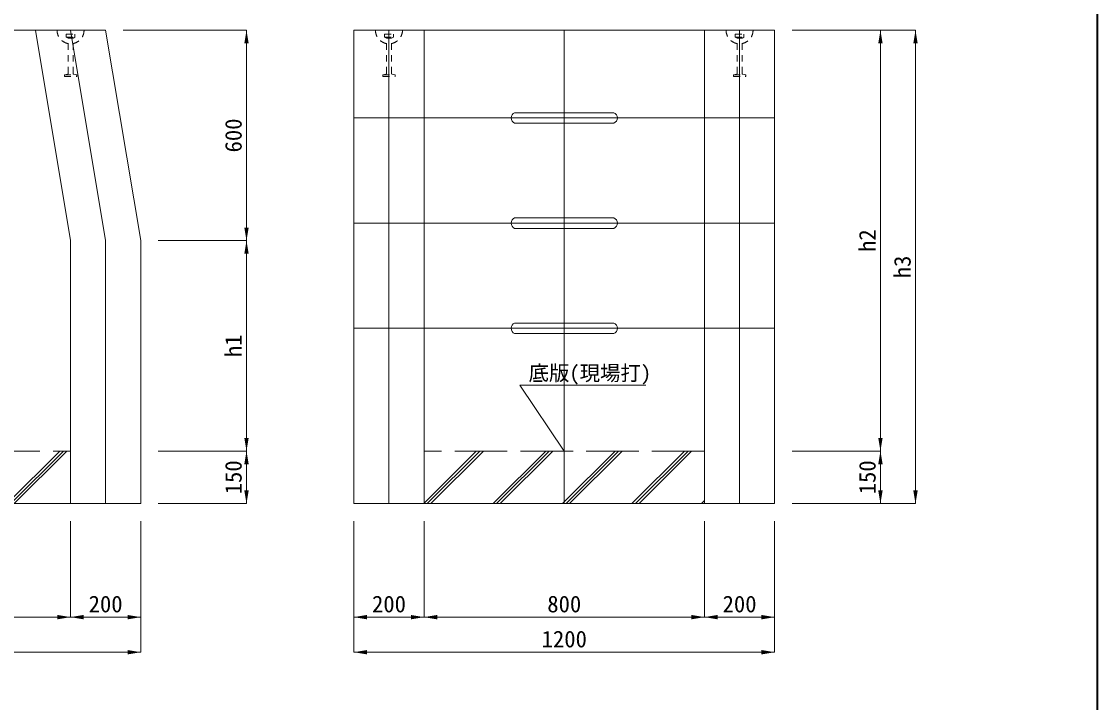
# Model space of a CAD drawing. Units: millimetres at full size, sheet at 1:25. Extents: x 174977 to 179677, y 875898 to 882773.
# Drawn here: x 176608 to 179677, y 877983 to 879925 of the extents above; entities that cross this region are included whole.
import ezdxf
from ezdxf.enums import TextEntityAlignment as Align

# ---------------------------------------------------------------- set-up
doc = ezdxf.new("R2010")
doc.units = ezdxf.units.MM
doc.header["$LTSCALE"] = 25
doc.linetypes.add('DASHED', pattern=[7.5, 6, -1.5])
doc.linetypes.add('USER1', pattern=[1.35, 0.75, -0.6])
for name, color, linetype, lineweight in [('図枠', 7, 'Continuous', 5), ('寸法線', 7, 'Continuous', 9), ('補助線', 8, 'Continuous', 13), ('足掛金物', 7, 'USER1', 9), ('集水桝', 1, 'Continuous', 13), ('ｲﾝｻｰﾄ', 3, 'USER1', 9), ('ﾊｯﾁﾝｸﾞ', 7, 'Continuous', 5)]:
    doc.layers.add(name, color=color, linetype=linetype, lineweight=lineweight)
doc.styles.add('ＭＳ ゴシック', font='')
doc.styles.get('ＭＳ ゴシック').set_extended_font_data('MS Gothic')
pattern_1 = [(45, (168563.08, 867576.53), (-98.995, 98.995), []), (45, (168573.23, 867576.53), (-98.995, 98.995), []), (45, (168583.38, 867576.53), (-98.995, 98.995), [])]

# ---------------------------------------------------------------- blocks, each defined once
blk = doc.blocks.new('filled_arrow')
at = {"color": 0, "linetype": 'Continuous', "lineweight": -2}
blk.add_solid([(7.5, 1.25), (0, 0), (7.5, -1.25)], dxfattribs=at)

msp = doc.modelspace()

# ---------------------------------------------------------------- hatches: boundary and pattern name
at = {"layer": 'ﾊｯﾁﾝｸﾞ'}
h = msp.add_hatch(dxfattribs=at)
h.set_pattern_fill('USER', color=256, style=0, pattern_type=2)
h.set_pattern_definition(pattern_1)
h.paths.add_polyline_path([(176747.52, 878550.12), (176747.52, 878700.12), (175947.52, 878700.12), (175947.52, 878550.12)])
h = msp.add_hatch(dxfattribs=at)
h.set_pattern_fill('USER', color=256, style=0, pattern_type=2)
h.set_pattern_definition(pattern_1)
h.paths.add_polyline_path([(178555.73, 878550.12), (178555.73, 878700.12), (177755.73, 878700.12), (177755.73, 878550.12)])

# ---------------------------------------------------------------- linework, layer by layer
at = {"layer": '図枠', "lineweight": 40}
msp.add_line((179676.63, 875897.51), (179676.63, 882772.51), dxfattribs=at)
at = {"layer": '寸法線'}
for p, q in [((176897.52, 879900.12), (177249.36, 879900.12)), ((177249.36, 879900.12), (177249.36, 879300.12)), ((178805.73, 879900.12), (179057.58, 879900.12)), ((178805.73, 879900.12), (179157.58, 879900.12)), ((179057.58, 879900.12), (179057.58, 878700.12)), ((179157.58, 879900.12), (179157.58, 878550.12)), ((176997.52, 879300.12), (177249.36, 879300.12)), ((176997.52, 879300.12), (177249.36, 879300.12)), ((177249.36, 879300.12), (177249.36, 878700.12)), ((176997.52, 878700.12), (177249.36, 878700.12)), ((176997.52, 878700.12), (177249.36, 878700.12)), ((177249.36, 878700.12), (177249.36, 878550.12)), ((178805.73, 878700.12), (179057.58, 878700.12)), ((178805.73, 878700.12), (179057.58, 878700.12)), ((179057.58, 878700.12), (179057.58, 878550.12)), ((176997.52, 878550.12), (177249.36, 878550.12)), ((178805.73, 878550.12), (179057.58, 878550.12)), ((178805.73, 878550.12), (179157.58, 878550.12)), ((176747.52, 878500.12), (176747.52, 878226.29)), ((176747.52, 878500.12), (176747.52, 878226.29)), ((176947.52, 878500.12), (176947.52, 878226.29)), ((176947.52, 878500.12), (176947.52, 878126.29)), ((177555.73, 878500.12), (177555.73, 878226.29)), ((177555.73, 878500.12), (177555.73, 878126.29)), ((177755.73, 878500.12), (177755.73, 878226.29)), ((177755.73, 878500.12), (177755.73, 878226.29)), ((178555.73, 878500.12), (178555.73, 878226.29)), ((178555.73, 878500.12), (178555.73, 878226.29)), ((178755.73, 878500.12), (178755.73, 878226.29)), ((178755.73, 878500.12), (178755.73, 878126.29)), ((175947.52, 878226.29), (176747.52, 878226.29)), ((176747.52, 878226.29), (176947.52, 878226.29)), ((177555.73, 878226.29), (177755.73, 878226.29)), ((177755.73, 878226.29), (178555.73, 878226.29)), ((178555.73, 878226.29), (178755.73, 878226.29)), ((175747.52, 878126.29), (176947.52, 878126.29)), ((177555.73, 878126.29), (178755.73, 878126.29))]:
    msp.add_line(p, q, dxfattribs=at)
msp.add_lwpolyline([(178155.73, 878700.12), (178028.9, 878887.52), (178388.09, 878887.52)], dxfattribs=at)
at = {"layer": '補助線'}
for p, q in [((176847.52, 879300.12), (176747.52, 879900.12)), ((177655.73, 878550.12), (177655.73, 879900.12)), ((178155.73, 879900.12), (178155.73, 878550.12)), ((178655.73, 879900.12), (178655.73, 878550.12)), ((177555.73, 879650.12), (178755.73, 879650.12)), ((177555.73, 879350.12), (178755.73, 879350.12)), ((176847.52, 878550.12), (176847.52, 879300.12)), ((177555.73, 879050.12), (178755.73, 879050.12))]:
    msp.add_line(p, q, dxfattribs=at)
at = {"layer": '足掛金物', "linetype": 'Continuous'}
for p, q in [((178014.23, 879665.12), (178297.23, 879665.12)), ((178014.23, 879635.12), (178297.23, 879635.12)), ((178014.23, 879365.12), (178297.23, 879365.12)), ((178014.23, 879335.12), (178297.23, 879335.12)), ((178014.23, 879065.12), (178297.23, 879065.12)), ((178014.23, 879035.12), (178297.23, 879035.12))]:
    msp.add_line(p, q, dxfattribs=at)
for centre, start, end in [((178020.48, 879650.12), 112.61986, 247.38014), ((178290.98, 879650.12), 292.61986, 67.38014), ((178020.48, 879350.12), 112.61986, 247.38014), ((178290.98, 879350.12), 292.61986, 67.38014), ((178020.48, 879050.12), 112.61986, 247.38014), ((178290.98, 879050.12), 292.61986, 67.38014)]:
    msp.add_arc(centre, 16.25, start, end, dxfattribs=at)
at = {"layer": '集水桝'}
for p, q in [((175847.52, 879900.12), (176847.52, 879900.12)), ((176647.52, 879900.12), (176747.52, 879300.12)), ((176947.52, 879300.12), (176847.52, 879900.12)), ((177555.73, 879900.12), (178755.73, 879900.12)), ((177555.73, 878550.12), (177555.73, 879900.12)), ((177755.73, 878550.12), (177755.73, 879900.12)), ((178555.73, 879900.12), (178555.73, 878550.12)), ((178755.73, 879900.12), (178755.73, 878550.12)), ((176747.52, 878550.12), (176747.52, 879300.12)), ((176947.52, 878550.12), (176947.52, 879300.12)), ((175747.52, 878550.12), (176947.52, 878550.12)), ((178755.73, 878550.12), (177555.73, 878550.12))]:
    msp.add_line(p, q, dxfattribs=at)
at = {"layer": '集水桝', "linetype": 'DASHED'}
for p, q in [((175947.52, 878700.12), (176747.52, 878700.12)), ((178555.73, 878700.12), (177755.73, 878700.12))]:
    msp.add_line(p, q, dxfattribs=at)
at = {"layer": 'ｲﾝｻｰﾄ'}
for p, q in [((176709.02, 879900.12), (176786.02, 879900.12)), ((176735.02, 879888.62), (176735.02, 879880.62)), ((176735.02, 879888.62), (176760.02, 879888.62)), ((176735.02, 879880.62), (176740.52, 879877.62)), ((176735.02, 879880.62), (176760.02, 879880.62)), ((176754.52, 879877.62), (176760.02, 879880.62)), ((176760.02, 879888.62), (176760.02, 879880.62)), ((177617.23, 879900.12), (177694.23, 879900.12)), ((177643.23, 879888.62), (177643.23, 879880.62)), ((177643.23, 879888.62), (177668.23, 879888.62)), ((177643.23, 879880.62), (177648.73, 879877.62)), ((177643.23, 879880.62), (177668.23, 879880.62)), ((177662.73, 879877.62), (177668.23, 879880.62)), ((177668.23, 879888.62), (177668.23, 879880.62)), ((178617.23, 879900.12), (178694.23, 879900.12)), ((178643.23, 879888.62), (178643.23, 879880.62)), ((178643.23, 879888.62), (178668.23, 879888.62)), ((178643.23, 879880.62), (178648.73, 879877.62)), ((178643.23, 879880.62), (178668.23, 879880.62)), ((178662.73, 879877.62), (178668.23, 879880.62)), ((178668.23, 879888.62), (178668.23, 879880.62)), ((176740.52, 879877.62), (176754.52, 879877.62)), ((176740.52, 879777.13), (176740.52, 879877.62)), ((176754.52, 879777.13), (176754.52, 879877.62)), ((177648.73, 879877.62), (177662.73, 879877.62)), ((177648.73, 879777.13), (177648.73, 879877.62)), ((177662.73, 879777.13), (177662.73, 879877.62)), ((178648.73, 879877.62), (178662.73, 879877.62)), ((178648.73, 879777.13), (178648.73, 879877.62)), ((178662.73, 879777.13), (178662.73, 879877.62)), ((176739.07, 879775.21), (176730.02, 879772.62)), ((176730.02, 879772.62), (176765.02, 879772.62)), ((176730.02, 879772.62), (176730.02, 879768.62)), ((176730.02, 879768.62), (176765.02, 879768.62)), ((176755.97, 879775.21), (176765.02, 879772.62)), ((176765.02, 879772.62), (176765.02, 879768.62)), ((177647.28, 879775.21), (177638.23, 879772.62)), ((177638.23, 879772.62), (177673.23, 879772.62)), ((177638.23, 879772.62), (177638.23, 879768.62)), ((177638.23, 879768.62), (177673.23, 879768.62)), ((177664.18, 879775.21), (177673.23, 879772.62)), ((177673.23, 879772.62), (177673.23, 879768.62)), ((178647.28, 879775.21), (178638.23, 879772.62)), ((178638.23, 879772.62), (178673.23, 879772.62)), ((178638.23, 879772.62), (178638.23, 879768.62)), ((178638.23, 879768.62), (178673.23, 879768.62)), ((178664.18, 879775.21), (178673.23, 879772.62)), ((178673.23, 879772.62), (178673.23, 879768.62))]:
    msp.add_line(p, q, dxfattribs=at)
for centre, radius, start, end in [((176747.52, 879900.12), 38.5, 180, 0), ((177655.73, 879900.12), 38.5, 180, 0), ((178655.73, 879900.12), 38.5, 180, 0), ((176738.52, 879777.13), 2, 285.94539, 0), ((176756.52, 879777.13), 2, 180, 254.0546), ((177646.73, 879777.13), 2, 285.94539, 0), ((177664.73, 879777.13), 2, 180, 254.0546), ((178646.73, 879777.13), 2, 285.94539, 0), ((178664.73, 879777.13), 2, 180, 254.0546)]:
    msp.add_arc(centre, radius, start, end, dxfattribs=at)

# ---------------------------------------------------------------- block references
at = {"layer": '寸法線'}
for p, xscale, yscale, rotation in [((177249.36, 879900.12), 5, 5, 270), ((179057.58, 879900.12), 5, 5, 270), ((179157.58, 879900.12), 5, 5, 270), ((177249.36, 879300.12), 5, 5, 90), ((177249.36, 879300.12), 5, 5, 270), ((177249.36, 878700.12), 5, 5, 90), ((179057.58, 878700.12), 5, 5, 90), ((177249.36, 878700.12), 5, 5, 270), ((178155.73, 878700.12), 0.173, 0.173, 124.1), ((179057.58, 878700.12), 5, 5, 270), ((177249.36, 878550.12), 5, 5, 90), ((179057.58, 878550.12), 5, 5, 90), ((179157.58, 878550.12), 5, 5, 90), ((176747.52, 878226.29), 5, 5, 180), ((176947.52, 878226.29), 5, 5, 180), ((177755.73, 878226.29), 5, 5, 180), ((178555.73, 878226.29), 5, 5, 180), ((178755.73, 878226.29), 5, 5, 180), ((176947.52, 878126.29), 5, 5, 180), ((178755.73, 878126.29), 5, 5, 180)]:
    msp.add_blockref('filled_arrow', p, dxfattribs=dict(at, xscale=xscale, yscale=yscale, rotation=rotation))
at = {"layer": '寸法線', "xscale": 5, "yscale": 5}
for p in [(176747.52, 878226.29), (177555.73, 878226.29), (177755.73, 878226.29), (178555.73, 878226.29), (177555.73, 878126.29)]:
    msp.add_blockref('filled_arrow', p, dxfattribs=at)

# ---------------------------------------------------------------- texts
at = {"layer": '寸法線', "style": 'ＭＳ ゴシック'}
for s, p in [('600', (177211.86, 879600.12)), ('h2', (179020.08, 879300.12)), ('h3', (179120.08, 879225.12)), ('h1', (177211.86, 879000.12)), ('150', (177211.86, 878625.12)), ('150', (179020.08, 878625.12))]:
    msp.add_text(s, height=47.47, rotation=90, dxfattribs=at).set_placement(p, align=Align.MIDDLE_CENTER)
msp.add_text('底版(現場打)', height=42.72, dxfattribs=at).set_placement((178053.9, 878943.81), align=Align.TOP_LEFT)
for s, p in [('200', (176847.52, 878263.79)), ('200', (177655.73, 878263.79)), ('800', (178155.73, 878263.79)), ('200', (178655.73, 878263.79)), ('1200', (178155.73, 878163.79))]:
    msp.add_text(s, height=47.47, dxfattribs=at).set_placement(p, align=Align.MIDDLE_CENTER)

doc.saveas('drawing.dxf')
